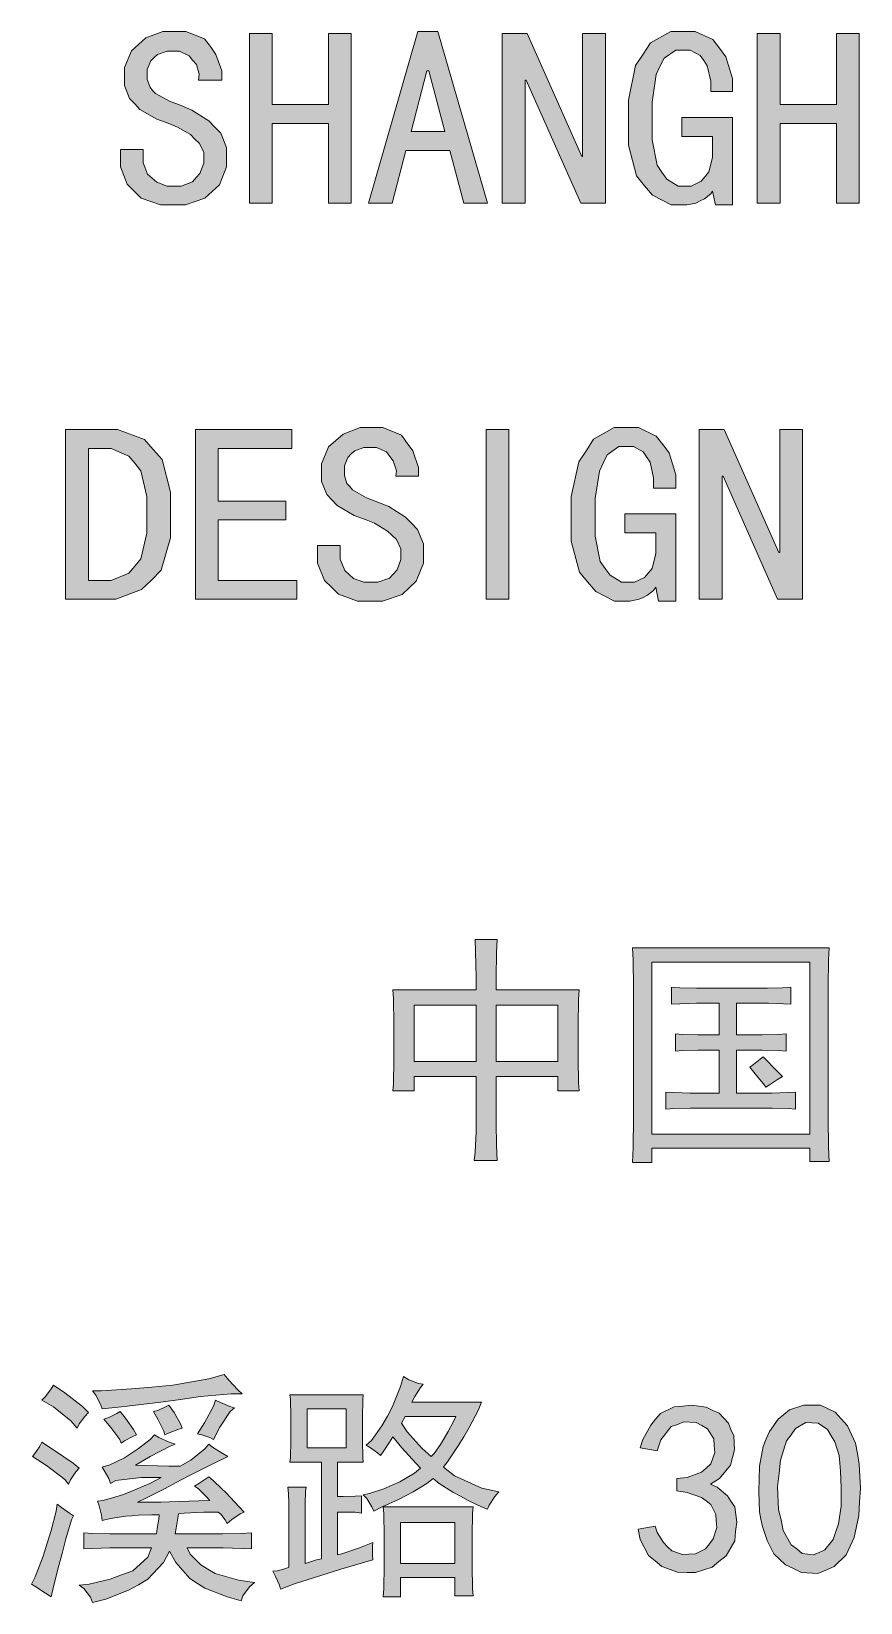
# Model space of a CAD drawing. Header units: millimetres. Extents: x 388 to 64525, y 87 to 607.
# Drawn here: x 64477.6 to 64487.01, y 540.94 to 558.78 of the extents above; entities that cross this region are included whole.
import ezdxf

# ---------------------------------------------------------------- set-up
doc = ezdxf.new("R2010")
doc.units = ezdxf.units.MM

msp = doc.modelspace()

# ---------------------------------------------------------------- hatches: boundary and pattern name
h = msp.add_hatch(color=0)
h.dxf.hatch_style = 2
h.paths.add_polyline_path([(64479.81, 557.374), (64479.81, 557.245), (64479.732, 557.041), (64479.649, 556.965), (64479.567, 556.887), (64479.345, 556.811), (64479.205, 556.811), (64479.062, 556.811), (64478.843, 556.89), (64478.764, 556.969), (64478.685, 557.048), (64478.607, 557.245), (64478.607, 557.363), (64478.607, 557.442), (64478.865, 557.442), (64478.865, 557.374), (64478.865, 557.291), (64478.915, 557.162), (64478.968, 557.116), (64479.019, 557.069), (64479.137, 557.026), (64479.205, 557.026), (64479.295, 557.026), (64479.427, 557.073), (64479.467, 557.123), (64479.51, 557.17), (64479.553, 557.284), (64479.553, 557.352), (64479.553, 557.41), (64479.502, 557.514), (64479.452, 557.56), (64479.402, 557.61), (64479.255, 557.696), (64479.158, 557.736), (64479.022, 557.786), (64478.829, 557.897), (64478.771, 557.961), (64478.711, 558.022), (64478.653, 558.169), (64478.653, 558.255), (64478.653, 558.374), (64478.732, 558.563), (64478.814, 558.635), (64478.897, 558.71), (64479.09, 558.782), (64479.205, 558.782), (64479.348, 558.782), (64479.56, 558.696), (64479.628, 558.61), (64479.692, 558.52), (64479.757, 558.334), (64479.757, 558.23), (64479.495, 558.23), (64479.502, 558.295), (64479.47, 558.406), (64479.427, 558.456), (64479.388, 558.506), (64479.277, 558.556), (64479.205, 558.556), (64479.137, 558.556), (64479.029, 558.52), (64478.99, 558.485), (64478.951, 558.449), (64478.911, 558.348), (64478.911, 558.288), (64478.911, 558.237), (64478.943, 558.148), (64478.972, 558.112), (64479.004, 558.076), (64479.166, 557.99), (64479.295, 557.94), (64479.416, 557.886), (64479.61, 557.768), (64479.678, 557.696), (64479.746, 557.625), (64479.81, 557.463)])
h = msp.add_hatch(color=0)
h.dxf.hatch_style = 2
h.paths.add_polyline_path([(64481.229, 556.833), (64480.971, 556.833), (64480.971, 557.736), (64480.33, 557.736), (64480.33, 556.833), (64480.072, 556.833), (64480.072, 558.76), (64480.33, 558.76), (64480.33, 557.951), (64480.971, 557.951), (64480.971, 558.76), (64481.229, 558.76)])
h = msp.add_hatch(color=0)
h.paths.add_polyline_path([(64482.774, 556.833), (64482.505, 556.833), (64482.347, 557.431), (64481.849, 557.431), (64481.692, 556.833), (64481.423, 556.833), (64481.985, 558.782), (64482.211, 558.782)])
h.paths.add_polyline_path([(64482.29, 557.646), (64482.111, 558.334), (64482.086, 558.334), (64481.907, 557.646)])
h = msp.add_hatch(color=0)
h.dxf.hatch_style = 2
h.paths.add_polyline_path([(64484.114, 556.833), (64483.834, 556.833), (64483.214, 558.23), (64483.204, 558.23), (64483.204, 556.833), (64482.942, 556.833), (64482.942, 558.76), (64483.225, 558.76), (64483.845, 557.363), (64483.856, 557.363), (64483.856, 558.76), (64484.114, 558.76)])
h = msp.add_hatch(color=0)
h.dxf.hatch_style = 2
h.paths.add_polyline_path([(64485.558, 556.811), (64485.364, 556.811), (64485.332, 556.969), (64485.31, 556.937), (64485.239, 556.879), (64485.192, 556.858), (64485.142, 556.833), (64485.038, 556.811), (64484.981, 556.811), (64484.862, 556.811), (64484.651, 556.922), (64484.558, 557.03), (64484.468, 557.141), (64484.375, 557.492), (64484.375, 557.736), (64484.375, 558.001), (64484.458, 558.395), (64484.544, 558.524), (64484.626, 558.653), (64484.859, 558.782), (64485.006, 558.782), (64485.135, 558.782), (64485.335, 558.689), (64485.411, 558.592), (64485.482, 558.495), (64485.558, 558.248), (64485.558, 558.098), (64485.31, 558.098), (64485.31, 558.216), (64485.271, 558.391), (64485.231, 558.452), (64485.192, 558.51), (64485.077, 558.571), (64485.006, 558.571), (64484.913, 558.571), (64484.78, 558.477), (64484.733, 558.384), (64484.69, 558.291), (64484.644, 557.979), (64484.644, 557.757), (64484.644, 557.549), (64484.701, 557.263), (64484.755, 557.184), (64484.812, 557.105), (64484.941, 557.026), (64485.017, 557.026), (64485.088, 557.026), (64485.203, 557.08), (64485.246, 557.134), (64485.289, 557.188), (64485.332, 557.352), (64485.332, 557.463), (64485.332, 557.589), (64484.981, 557.589), (64484.981, 557.804), (64485.558, 557.804)])
h = msp.add_hatch(color=0)
h.dxf.hatch_style = 2
h.paths.add_polyline_path([(64486.998, 556.833), (64486.74, 556.833), (64486.74, 557.736), (64486.099, 557.736), (64486.099, 556.833), (64485.837, 556.833), (64485.837, 558.76), (64486.099, 558.76), (64486.099, 557.951), (64486.74, 557.951), (64486.74, 558.76), (64486.998, 558.76)])
h = msp.add_hatch(color=0)
h.paths.add_polyline_path([(64479.176, 553.289), (64479.176, 553.031), (64479.069, 552.662), (64478.958, 552.551), (64478.847, 552.444), (64478.553, 552.333), (64478.367, 552.333), (64477.983, 552.333), (64477.983, 554.26), (64478.367, 554.26), (64478.574, 554.26), (64478.882, 554.146), (64478.979, 554.035), (64479.08, 553.92), (64479.176, 553.551)])
h.paths.add_polyline_path([(64478.908, 553.289), (64478.908, 553.501), (64478.839, 553.791), (64478.771, 553.877), (64478.703, 553.959), (64478.503, 554.045), (64478.367, 554.045), (64478.245, 554.045), (64478.245, 552.548), (64478.367, 552.548), (64478.503, 552.548), (64478.703, 552.63), (64478.771, 552.709), (64478.839, 552.791), (64478.908, 553.082)])
h = msp.add_hatch(color=0)
h.dxf.hatch_style = 2
h.paths.add_polyline_path([(64480.609, 552.333), (64479.459, 552.333), (64479.459, 554.26), (64480.552, 554.26), (64480.552, 554.045), (64479.717, 554.045), (64479.717, 553.447), (64480.484, 553.447), (64480.484, 553.236), (64479.717, 553.236), (64479.717, 552.548), (64480.609, 552.548)])
h = msp.add_hatch(color=0)
h.dxf.hatch_style = 2
h.paths.add_polyline_path([(64482.05, 552.874), (64482.05, 552.745), (64481.967, 552.54), (64481.885, 552.462), (64481.806, 552.386), (64481.584, 552.311), (64481.441, 552.311), (64481.301, 552.311), (64481.082, 552.39), (64481.004, 552.469), (64480.925, 552.548), (64480.846, 552.745), (64480.846, 552.863), (64480.846, 552.942), (64481.104, 552.942), (64481.104, 552.874), (64481.104, 552.788), (64481.154, 552.659), (64481.204, 552.616), (64481.254, 552.569), (64481.373, 552.526), (64481.441, 552.526), (64481.53, 552.526), (64481.663, 552.573), (64481.706, 552.619), (64481.749, 552.669), (64481.792, 552.784), (64481.792, 552.852), (64481.792, 552.906), (64481.742, 553.013), (64481.688, 553.06), (64481.638, 553.107), (64481.491, 553.196), (64481.398, 553.236), (64481.262, 553.286), (64481.068, 553.397), (64481.007, 553.461), (64480.95, 553.522), (64480.889, 553.669), (64480.889, 553.752), (64480.889, 553.87), (64480.971, 554.063), (64481.054, 554.135), (64481.136, 554.21), (64481.33, 554.282), (64481.441, 554.282), (64481.588, 554.282), (64481.799, 554.196), (64481.864, 554.106), (64481.928, 554.02), (64481.992, 553.83), (64481.992, 553.73), (64481.735, 553.73), (64481.742, 553.791), (64481.706, 553.906), (64481.666, 553.956), (64481.627, 554.006), (64481.516, 554.056), (64481.441, 554.056), (64481.373, 554.056), (64481.269, 554.02), (64481.229, 553.984), (64481.19, 553.945), (64481.15, 553.848), (64481.15, 553.787), (64481.15, 553.737), (64481.179, 553.648), (64481.211, 553.612), (64481.244, 553.576), (64481.401, 553.486), (64481.53, 553.436), (64481.656, 553.386), (64481.846, 553.264), (64481.914, 553.196), (64481.982, 553.124), (64482.05, 552.963)])
h = msp.add_hatch(color=0)
h.dxf.hatch_style = 2
h.paths.add_polyline_path([(64483.017, 552.333), (64482.759, 552.333), (64482.759, 554.26), (64483.017, 554.26)])
h = msp.add_hatch(color=0)
h.dxf.hatch_style = 2
h.paths.add_polyline_path([(64484.913, 552.311), (64484.719, 552.311), (64484.687, 552.469), (64484.662, 552.433), (64484.594, 552.379), (64484.544, 552.354), (64484.497, 552.333), (64484.393, 552.311), (64484.336, 552.311), (64484.218, 552.311), (64484.006, 552.422), (64483.913, 552.53), (64483.82, 552.641), (64483.727, 552.992), (64483.727, 553.236), (64483.727, 553.501), (64483.813, 553.895), (64483.899, 554.024), (64483.981, 554.153), (64484.214, 554.282), (64484.361, 554.282), (64484.49, 554.282), (64484.69, 554.185), (64484.766, 554.092), (64484.837, 553.995), (64484.913, 553.748), (64484.913, 553.594), (64484.662, 553.594), (64484.662, 553.712), (64484.622, 553.891), (64484.583, 553.949), (64484.544, 554.009), (64484.432, 554.067), (64484.361, 554.067), (64484.268, 554.067), (64484.135, 553.974), (64484.089, 553.88), (64484.046, 553.787), (64483.999, 553.476), (64483.999, 553.257), (64483.999, 553.049), (64484.056, 552.763), (64484.11, 552.684), (64484.167, 552.605), (64484.296, 552.526), (64484.372, 552.526), (64484.443, 552.526), (64484.558, 552.58), (64484.601, 552.63), (64484.644, 552.684), (64484.687, 552.852), (64484.687, 552.963), (64484.687, 553.089), (64484.336, 553.089), (64484.336, 553.304), (64484.913, 553.304)])
h = msp.add_hatch(color=0)
h.dxf.hatch_style = 2
h.paths.add_polyline_path([(64486.353, 552.333), (64486.07, 552.333), (64485.45, 553.73), (64485.439, 553.73), (64485.439, 552.333), (64485.181, 552.333), (64485.181, 554.26), (64485.464, 554.26), (64486.084, 552.863), (64486.095, 552.863), (64486.095, 554.26), (64486.353, 554.26)])
h = msp.add_hatch(color=0)
h.paths.add_polyline_path([(64482.885, 548.47), (64482.877, 548.32), (64482.874, 548.033), (64482.874, 547.897), (64483.816, 547.897), (64483.809, 547.789), (64483.805, 547.492), (64483.805, 547.302), (64483.805, 547.116), (64483.809, 546.84), (64483.816, 546.75), (64483.576, 546.75), (64483.576, 546.912), (64482.874, 546.912), (64482.874, 546.446), (64482.874, 546.381), (64482.877, 546.138), (64482.885, 545.959), (64482.623, 545.959), (64482.634, 546.055), (64482.645, 546.285), (64482.645, 546.414), (64482.645, 546.912), (64481.942, 546.912), (64481.942, 546.75), (64481.702, 546.75), (64481.709, 546.829), (64481.713, 547.105), (64481.713, 547.302), (64481.713, 547.503), (64481.709, 547.8), (64481.702, 547.897), (64482.645, 547.897), (64482.645, 548.044), (64482.641, 548.331), (64482.634, 548.47)])
h.paths.add_polyline_path([(64483.576, 547.084), (64483.576, 547.725), (64482.874, 547.725), (64482.874, 547.084)])
h.paths.add_polyline_path([(64482.645, 547.084), (64482.645, 547.725), (64481.942, 547.725), (64481.942, 547.084)])
h = msp.add_hatch(color=0)
h.paths.add_polyline_path([(64486.654, 548.373), (64486.647, 548.237), (64486.643, 547.936), (64486.643, 547.768), (64486.643, 546.607), (64486.643, 546.439), (64486.647, 546.109), (64486.654, 545.948), (64486.435, 545.948), (64486.435, 546.098), (64484.64, 546.098), (64484.64, 545.937), (64484.422, 545.937), (64484.429, 546.105), (64484.432, 546.449), (64484.432, 546.629), (64484.432, 547.768), (64484.432, 547.929), (64484.429, 548.234), (64484.422, 548.373)])
h.paths.add_polyline_path([(64486.435, 546.26), (64486.435, 548.212), (64484.64, 548.212), (64484.64, 546.26)])
h = msp.add_hatch(color=0)
h.dxf.hatch_style = 2
h.paths.add_polyline_path([(64485.873, 547.918), (64485.955, 547.918), (64486.127, 547.922), (64486.22, 547.929), (64486.22, 547.736), (64486.138, 547.739), (64485.966, 547.746), (64485.873, 547.746), (64485.604, 547.746), (64485.604, 547.388), (64485.798, 547.388), (64485.894, 547.388), (64486.081, 547.392), (64486.167, 547.399), (64486.167, 547.202), (64486.081, 547.209), (64485.894, 547.213), (64485.798, 547.213), (64485.604, 547.213), (64485.604, 546.725), (64485.905, 546.725), (64486.005, 546.725), (64486.188, 546.733), (64486.274, 546.736), (64486.274, 546.543), (64486.192, 546.55), (64486.009, 546.553), (64485.905, 546.553), (64485.171, 546.553), (64485.077, 546.553), (64484.895, 546.55), (64484.802, 546.543), (64484.802, 546.736), (64484.895, 546.733), (64485.077, 546.725), (64485.171, 546.725), (64485.407, 546.725), (64485.407, 547.213), (64485.257, 547.213), (64485.163, 547.213), (64484.991, 547.209), (64484.909, 547.202), (64484.909, 547.399), (64484.991, 547.392), (64485.163, 547.388), (64485.257, 547.388), (64485.407, 547.388), (64485.407, 547.746), (64485.246, 547.746), (64485.149, 547.746), (64484.959, 547.739), (64484.866, 547.736), (64484.866, 547.929), (64484.959, 547.922), (64485.149, 547.918), (64485.246, 547.918)])
h = msp.add_hatch(color=0)
h.dxf.hatch_style = 2
h.paths.add_polyline_path([(64485.905, 547.137), (64485.934, 547.112), (64486.041, 546.998), (64486.124, 546.912), (64486.07, 546.879), (64485.977, 546.818), (64485.937, 546.793), (64485.923, 546.815), (64485.83, 546.926), (64485.755, 547.019), (64485.798, 547.051), (64485.873, 547.112)])
h = msp.add_hatch(color=0)
h.dxf.hatch_style = 2
h.paths.add_polyline_path([(64479.99, 543.311), (64479.864, 543.311), (64479.517, 543.279), (64479.291, 543.246), (64479.065, 543.214), (64478.621, 543.16), (64478.399, 543.139), (64478.381, 543.193), (64478.327, 543.296), (64478.288, 543.343), (64478.392, 543.343), (64478.732, 543.365), (64478.965, 543.386), (64479.201, 543.408), (64479.61, 543.479), (64479.785, 543.529), (64479.839, 543.465), (64479.939, 543.354)])
h = msp.add_hatch(color=0)
h.paths.add_polyline_path([(64482.046, 543.418), (64482.014, 543.382), (64481.949, 543.279), (64481.917, 543.214), (64482.709, 543.214), (64482.67, 543.121), (64482.569, 542.927), (64482.508, 542.823), (64482.444, 542.72), (64482.329, 542.548), (64482.276, 542.476), (64482.401, 542.379), (64482.713, 542.239), (64482.903, 542.196), (64482.86, 542.143), (64482.795, 542.046), (64482.774, 541.999), (64482.709, 542.028), (64482.555, 542.1), (64482.469, 542.146), (64482.383, 542.193), (64482.225, 542.293), (64482.157, 542.347), (64482.086, 542.293), (64481.932, 542.196), (64481.846, 542.153), (64481.763, 542.11), (64481.58, 542.025), (64481.484, 541.978), (64481.462, 542.028), (64481.405, 542.121), (64481.365, 542.164), (64481.437, 542.179), (64481.598, 542.232), (64481.692, 542.272), (64481.781, 542.311), (64481.946, 542.408), (64482.014, 542.465), (64481.96, 542.523), (64481.803, 542.698), (64481.702, 542.823), (64481.663, 542.759), (64481.591, 542.652), (64481.559, 542.609), (64481.527, 542.641), (64481.448, 542.698), (64481.398, 542.727), (64481.459, 542.781), (64481.577, 542.945), (64481.638, 543.056), (64481.695, 543.167), (64481.788, 543.393), (64481.821, 543.508), (64481.881, 543.468), (64481.992, 543.425)])
h.paths.add_polyline_path([(64481.799, 542.978), (64481.864, 542.877), (64482.032, 542.687), (64482.136, 542.598), (64482.168, 542.63), (64482.243, 542.734), (64482.286, 542.809), (64482.329, 542.881), (64482.394, 543.003), (64482.415, 543.053), (64481.842, 543.053)])
h = msp.add_hatch(color=0)
h.dxf.hatch_style = 2
h.paths.add_polyline_path([(64477.847, 543.408), (64477.976, 543.322), (64478.177, 543.164), (64478.245, 543.096), (64478.202, 543.053), (64478.137, 542.967), (64478.116, 542.92), (64478.044, 543.003), (64477.847, 543.16), (64477.714, 543.236), (64477.757, 543.279), (64477.822, 543.365)])
h = msp.add_hatch(color=0)
h.dxf.hatch_style = 2
h.paths.add_polyline_path([(64479.155, 543.182), (64479.216, 543.099), (64479.291, 542.97), (64479.309, 542.92), (64479.259, 542.906), (64479.162, 542.866), (64479.112, 542.845), (64479.101, 542.884), (64479.037, 543.013), (64478.983, 543.107), (64479.033, 543.121), (64479.119, 543.16)])
h = msp.add_hatch(color=0)
h.dxf.hatch_style = 2
h.paths.add_polyline_path([(64479.904, 543.15), (64479.853, 543.11), (64479.735, 542.931), (64479.664, 542.791), (64479.621, 542.813), (64479.531, 542.845), (64479.481, 542.856), (64479.563, 542.981), (64479.664, 543.171), (64479.685, 543.236), (64479.742, 543.21), (64479.85, 543.164)])
h = msp.add_hatch(color=0)
h.paths.add_polyline_path([(64481.473, 541.426), (64481.111, 541.319), (64480.584, 541.15), (64480.423, 541.093), (64480.412, 541.136), (64480.369, 541.236), (64480.337, 541.297), (64480.391, 541.301), (64480.484, 541.326), (64480.52, 541.34), (64480.52, 542.025), (64480.52, 542.067), (64480.516, 542.179), (64480.509, 542.25), (64480.717, 542.25), (64480.71, 542.2), (64480.706, 542.06), (64480.706, 541.967), (64480.706, 541.383), (64480.742, 541.394), (64480.835, 541.423), (64480.889, 541.437), (64480.889, 542.533), (64480.531, 542.533), (64480.538, 542.587), (64480.541, 542.777), (64480.541, 542.909), (64480.541, 543.053), (64480.538, 543.246), (64480.531, 543.3), (64481.365, 543.3), (64481.358, 543.243), (64481.355, 543.046), (64481.355, 542.909), (64481.355, 542.781), (64481.358, 542.591), (64481.365, 542.533), (64481.072, 542.533), (64481.072, 542.143), (64481.136, 542.143), (64481.272, 542.146), (64481.344, 542.153), (64481.344, 541.956), (64481.272, 541.964), (64481.136, 541.967), (64481.072, 541.967), (64481.072, 541.48), (64481.122, 541.491), (64481.322, 541.562), (64481.473, 541.623), (64481.469, 541.58), (64481.469, 541.48)])
h.paths.add_polyline_path([(64481.172, 542.695), (64481.172, 543.139), (64480.728, 543.139), (64480.728, 542.695)])
h = msp.add_hatch(color=0)
h.dxf.hatch_style = 2
h.paths.add_polyline_path([(64484.486, 541.774), (64484.68, 541.806), (64484.701, 541.734), (64484.773, 541.62), (64484.819, 541.573), (64484.87, 541.526), (64484.991, 541.483), (64485.063, 541.487), (64485.138, 541.491), (64485.253, 541.548), (64485.296, 541.605), (64485.339, 541.663), (64485.378, 541.792), (64485.371, 541.867), (64485.368, 541.939), (64485.31, 542.053), (64485.26, 542.093), (64485.206, 542.132), (64485.042, 542.189), (64484.927, 542.207), (64484.927, 542.347), (64485.042, 542.358), (64485.206, 542.419), (64485.26, 542.465), (64485.31, 542.515), (64485.357, 542.644), (64485.35, 542.72), (64485.346, 542.798), (64485.274, 542.913), (64485.21, 542.949), (64485.145, 542.985), (64485.006, 542.992), (64484.934, 542.963), (64484.862, 542.938), (64484.744, 542.788), (64484.701, 542.662), (64484.508, 542.695), (64484.54, 542.791), (64484.63, 542.952), (64484.683, 543.021), (64484.741, 543.085), (64484.895, 543.16), (64484.995, 543.171), (64485.092, 543.182), (64485.26, 543.157), (64485.335, 543.121), (64485.407, 543.089), (64485.511, 542.978), (64485.54, 542.906), (64485.572, 542.831), (64485.579, 542.673), (64485.558, 542.587), (64485.536, 542.501), (64485.411, 542.347), (64485.307, 542.282), (64485.382, 542.25), (64485.5, 542.153), (64485.54, 542.089), (64485.583, 542.025), (64485.608, 541.853), (64485.593, 541.745), (64485.583, 541.641), (64485.486, 541.469), (64485.403, 541.405), (64485.325, 541.34), (64485.138, 541.279), (64485.038, 541.279), (64484.934, 541.283), (64484.755, 541.347), (64484.68, 541.412), (64484.604, 541.473), (64484.508, 541.655)])
h = msp.add_hatch(color=0)
h.paths.add_polyline_path([(64485.859, 542.343), (64485.866, 542.487), (64485.905, 542.712), (64485.941, 542.798), (64485.977, 542.881), (64486.077, 543.021), (64486.142, 543.074), (64486.206, 543.128), (64486.367, 543.182), (64486.46, 543.182), (64486.557, 543.182), (64486.722, 543.103), (64486.79, 543.024), (64486.862, 542.945), (64486.955, 542.748), (64486.976, 542.63), (64486.998, 542.512), (64487.012, 542.236), (64487.001, 542.082), (64486.994, 541.928), (64486.941, 541.677), (64486.894, 541.58), (64486.847, 541.48), (64486.711, 541.347), (64486.618, 541.308), (64486.525, 541.268), (64486.342, 541.279), (64486.249, 541.326), (64486.159, 541.369), (64486.027, 541.491), (64485.991, 541.569), (64485.952, 541.645), (64485.898, 541.802), (64485.88, 541.888), (64485.866, 541.971), (64485.855, 542.2)])
h.paths.add_polyline_path([(64486.088, 542.408), (64486.07, 542.257), (64486.081, 541.992), (64486.109, 541.878), (64486.134, 541.759), (64486.224, 541.595), (64486.288, 541.548), (64486.349, 541.498), (64486.478, 541.48), (64486.543, 541.509), (64486.607, 541.537), (64486.7, 541.655), (64486.733, 541.745), (64486.761, 541.835), (64486.79, 542.032), (64486.79, 542.136), (64486.79, 542.243), (64486.783, 542.433), (64486.776, 542.523), (64486.769, 542.609), (64486.718, 542.766), (64486.679, 542.834), (64486.636, 542.906), (64486.529, 542.978), (64486.46, 542.981), (64486.392, 542.985), (64486.274, 542.917), (64486.224, 542.845), (64486.17, 542.777), (64486.102, 542.555)])
h = msp.add_hatch(color=0)
h.dxf.hatch_style = 2
h.paths.add_polyline_path([(64478.603, 543.107), (64478.664, 543.035), (64478.754, 542.906), (64478.789, 542.845), (64478.739, 542.823), (64478.653, 542.777), (64478.614, 542.748), (64478.599, 542.791), (64478.499, 542.927), (64478.42, 543.021), (64478.474, 543.042), (64478.567, 543.085)])
h = msp.add_hatch(color=0)
h.dxf.hatch_style = 2
h.paths.add_polyline_path([(64478.994, 542.845), (64479.044, 542.813), (64479.162, 542.759), (64479.23, 542.738), (64479.173, 542.716), (64478.943, 542.598), (64478.779, 542.501), (64478.9, 542.494), (64479.155, 542.487), (64479.287, 542.487), (64479.406, 542.558), (64479.567, 542.684), (64479.61, 542.738), (64479.653, 542.705), (64479.764, 542.634), (64479.828, 542.598), (64479.671, 542.523), (64479.377, 542.376), (64479.241, 542.304), (64479.108, 542.232), (64478.886, 542.121), (64478.8, 542.078), (64478.879, 542.078), (64479.065, 542.078), (64479.166, 542.082), (64479.269, 542.085), (64479.499, 542.093), (64479.621, 542.1), (64479.578, 542.146), (64479.492, 542.229), (64479.449, 542.261), (64479.499, 542.29), (64479.578, 542.343), (64479.61, 542.368), (64479.66, 542.325), (64479.757, 542.232), (64479.807, 542.186), (64479.853, 542.136), (64479.957, 542.028), (64480.011, 541.967), (64479.968, 541.946), (64479.871, 541.881), (64479.818, 541.838), (64479.796, 541.878), (64479.746, 541.942), (64479.717, 541.967), (64479.556, 541.964), (64479.33, 541.953), (64479.266, 541.946), (64479.259, 541.899), (64479.241, 541.784), (64479.23, 541.72), (64479.674, 541.72), (64479.767, 541.72), (64479.979, 541.724), (64480.097, 541.731), (64480.097, 541.548), (64479.986, 541.552), (64479.775, 541.559), (64479.674, 541.559), (64479.363, 541.559), (64479.398, 541.487), (64479.52, 541.369), (64479.599, 541.319), (64479.681, 541.268), (64479.947, 541.193), (64480.129, 541.168), (64480.072, 541.118), (64479.997, 541.014), (64479.979, 540.96), (64479.818, 541.003), (64479.567, 541.104), (64479.481, 541.157), (64479.395, 541.211), (64479.237, 541.394), (64479.166, 541.523), (64479.097, 541.394), (64478.918, 541.204), (64478.811, 541.14), (64478.7, 541.079), (64478.442, 540.978), (64478.288, 540.939), (64478.266, 541), (64478.191, 541.097), (64478.137, 541.136), (64478.252, 541.147), (64478.492, 541.204), (64478.621, 541.254), (64478.746, 541.301), (64478.918, 541.455), (64478.961, 541.559), (64478.582, 541.559), (64478.485, 541.559), (64478.288, 541.552), (64478.191, 541.548), (64478.191, 541.731), (64478.288, 541.724), (64478.485, 541.72), (64478.582, 541.72), (64479.015, 541.72), (64479.026, 541.781), (64479.044, 541.888), (64479.047, 541.935), (64478.965, 541.935), (64478.811, 541.931), (64478.739, 541.924), (64478.668, 541.921), (64478.496, 541.892), (64478.399, 541.87), (64478.392, 541.931), (64478.367, 542.039), (64478.345, 542.089), (64478.41, 542.1), (64478.556, 542.139), (64478.642, 542.168), (64478.725, 542.2), (64478.94, 542.293), (64479.069, 542.358), (64478.843, 542.358), (64478.556, 542.325), (64478.496, 542.293), (64478.474, 542.347), (64478.424, 542.44), (64478.399, 542.476), (64478.485, 542.505), (64478.653, 542.583), (64478.732, 542.634), (64478.814, 542.687), (64478.943, 542.791)])
h = msp.add_hatch(color=0)
h.dxf.hatch_style = 2
h.paths.add_polyline_path([(64477.714, 542.759), (64477.858, 542.666), (64478.069, 542.523), (64478.137, 542.465), (64478.101, 542.422), (64478.04, 542.333), (64478.019, 542.282), (64477.976, 542.336), (64477.768, 542.494), (64477.607, 542.598), (64477.636, 542.63), (64477.689, 542.709)])
h = msp.add_hatch(color=0)
h.dxf.hatch_style = 2
h.paths.add_polyline_path([(64478.073, 541.924), (64478.051, 541.878), (64477.987, 541.663), (64477.944, 541.498), (64477.901, 541.333), (64477.84, 541.086), (64477.822, 541.003), (64477.757, 541.046), (64477.646, 541.118), (64477.596, 541.147), (64477.639, 541.233), (64477.729, 541.466), (64477.775, 541.612), (64477.822, 541.756), (64477.879, 541.978), (64477.89, 542.057), (64477.937, 542.017), (64478.03, 541.953)])
h = msp.add_hatch(color=0)
h.paths.add_polyline_path([(64482.612, 542.025), (64482.605, 541.953), (64482.602, 541.702), (64482.602, 541.523), (64482.602, 541.351), (64482.605, 541.097), (64482.612, 541.014), (64482.405, 541.014), (64482.405, 541.222), (64481.788, 541.222), (64481.788, 541.003), (64481.591, 541.003), (64481.598, 541.097), (64481.602, 541.358), (64481.602, 541.523), (64481.602, 541.698), (64481.598, 541.946), (64481.591, 542.025)])
h.paths.add_polyline_path([(64482.405, 541.383), (64482.405, 541.849), (64481.788, 541.849), (64481.788, 541.383)])

# ---------------------------------------------------------------- linework, layer by layer
at = {"color": 0, "lineweight": 0}
for points in [[(64479.81, 557.374), (64479.81, 557.245), (64479.732, 557.041), (64479.649, 556.965), (64479.567, 556.887), (64479.345, 556.811), (64479.205, 556.811), (64479.062, 556.811), (64478.843, 556.89), (64478.764, 556.969), (64478.685, 557.048), (64478.607, 557.245), (64478.607, 557.363), (64478.607, 557.442), (64478.865, 557.442), (64478.865, 557.374), (64478.865, 557.291), (64478.915, 557.162), (64478.968, 557.116), (64479.019, 557.069), (64479.137, 557.026), (64479.205, 557.026), (64479.295, 557.026), (64479.427, 557.073), (64479.467, 557.123), (64479.51, 557.17), (64479.553, 557.284), (64479.553, 557.352), (64479.553, 557.41), (64479.502, 557.514), (64479.452, 557.56), (64479.402, 557.61), (64479.255, 557.696), (64479.158, 557.736), (64479.022, 557.786), (64478.829, 557.897), (64478.771, 557.961), (64478.711, 558.022), (64478.653, 558.169), (64478.653, 558.255), (64478.653, 558.374), (64478.732, 558.563), (64478.814, 558.635), (64478.897, 558.71), (64479.09, 558.782), (64479.205, 558.782), (64479.348, 558.782), (64479.56, 558.696), (64479.628, 558.61), (64479.692, 558.52), (64479.757, 558.334), (64479.757, 558.23), (64479.495, 558.23), (64479.502, 558.295), (64479.47, 558.406), (64479.427, 558.456), (64479.388, 558.506), (64479.277, 558.556), (64479.205, 558.556), (64479.137, 558.556), (64479.029, 558.52), (64478.99, 558.485), (64478.951, 558.449), (64478.911, 558.348), (64478.911, 558.288), (64478.911, 558.237), (64478.943, 558.148), (64478.972, 558.112), (64479.004, 558.076), (64479.166, 557.99), (64479.295, 557.94), (64479.416, 557.886), (64479.61, 557.768), (64479.678, 557.696), (64479.746, 557.625), (64479.81, 557.463)], [(64481.229, 556.833), (64480.971, 556.833), (64480.971, 557.736), (64480.33, 557.736), (64480.33, 556.833), (64480.072, 556.833), (64480.072, 558.76), (64480.33, 558.76), (64480.33, 557.951), (64480.971, 557.951), (64480.971, 558.76), (64481.229, 558.76)], [(64482.774, 556.833), (64482.505, 556.833), (64482.347, 557.431), (64481.849, 557.431), (64481.692, 556.833), (64481.423, 556.833), (64481.985, 558.782), (64482.211, 558.782)], [(64484.114, 556.833), (64483.834, 556.833), (64483.214, 558.23), (64483.204, 558.23), (64483.204, 556.833), (64482.942, 556.833), (64482.942, 558.76), (64483.225, 558.76), (64483.845, 557.363), (64483.856, 557.363), (64483.856, 558.76), (64484.114, 558.76)], [(64485.558, 556.811), (64485.364, 556.811), (64485.332, 556.969), (64485.31, 556.937), (64485.239, 556.879), (64485.192, 556.858), (64485.142, 556.833), (64485.038, 556.811), (64484.981, 556.811), (64484.862, 556.811), (64484.651, 556.922), (64484.558, 557.03), (64484.468, 557.141), (64484.375, 557.492), (64484.375, 557.736), (64484.375, 558.001), (64484.458, 558.395), (64484.544, 558.524), (64484.626, 558.653), (64484.859, 558.782), (64485.006, 558.782), (64485.135, 558.782), (64485.335, 558.689), (64485.411, 558.592), (64485.482, 558.495), (64485.558, 558.248), (64485.558, 558.098), (64485.31, 558.098), (64485.31, 558.216), (64485.271, 558.391), (64485.231, 558.452), (64485.192, 558.51), (64485.077, 558.571), (64485.006, 558.571), (64484.913, 558.571), (64484.78, 558.477), (64484.733, 558.384), (64484.69, 558.291), (64484.644, 557.979), (64484.644, 557.757), (64484.644, 557.549), (64484.701, 557.263), (64484.755, 557.184), (64484.812, 557.105), (64484.941, 557.026), (64485.017, 557.026), (64485.088, 557.026), (64485.203, 557.08), (64485.246, 557.134), (64485.289, 557.188), (64485.332, 557.352), (64485.332, 557.463), (64485.332, 557.589), (64484.981, 557.589), (64484.981, 557.804), (64485.558, 557.804)], [(64486.998, 556.833), (64486.74, 556.833), (64486.74, 557.736), (64486.099, 557.736), (64486.099, 556.833), (64485.837, 556.833), (64485.837, 558.76), (64486.099, 558.76), (64486.099, 557.951), (64486.74, 557.951), (64486.74, 558.76), (64486.998, 558.76)], [(64482.29, 557.646), (64482.111, 558.334), (64482.086, 558.334), (64481.907, 557.646)], [(64479.176, 553.289), (64479.176, 553.031), (64479.069, 552.662), (64478.958, 552.551), (64478.847, 552.444), (64478.553, 552.333), (64478.367, 552.333), (64477.983, 552.333), (64477.983, 554.26), (64478.367, 554.26), (64478.574, 554.26), (64478.882, 554.146), (64478.979, 554.035), (64479.08, 553.92), (64479.176, 553.551)], [(64480.609, 552.333), (64479.459, 552.333), (64479.459, 554.26), (64480.552, 554.26), (64480.552, 554.045), (64479.717, 554.045), (64479.717, 553.447), (64480.484, 553.447), (64480.484, 553.236), (64479.717, 553.236), (64479.717, 552.548), (64480.609, 552.548)], [(64482.05, 552.874), (64482.05, 552.745), (64481.967, 552.54), (64481.885, 552.462), (64481.806, 552.386), (64481.584, 552.311), (64481.441, 552.311), (64481.301, 552.311), (64481.082, 552.39), (64481.004, 552.469), (64480.925, 552.548), (64480.846, 552.745), (64480.846, 552.863), (64480.846, 552.942), (64481.104, 552.942), (64481.104, 552.874), (64481.104, 552.788), (64481.154, 552.659), (64481.204, 552.616), (64481.254, 552.569), (64481.373, 552.526), (64481.441, 552.526), (64481.53, 552.526), (64481.663, 552.573), (64481.706, 552.619), (64481.749, 552.669), (64481.792, 552.784), (64481.792, 552.852), (64481.792, 552.906), (64481.742, 553.013), (64481.688, 553.06), (64481.638, 553.107), (64481.491, 553.196), (64481.398, 553.236), (64481.262, 553.286), (64481.068, 553.397), (64481.007, 553.461), (64480.95, 553.522), (64480.889, 553.669), (64480.889, 553.752), (64480.889, 553.87), (64480.971, 554.063), (64481.054, 554.135), (64481.136, 554.21), (64481.33, 554.282), (64481.441, 554.282), (64481.588, 554.282), (64481.799, 554.196), (64481.864, 554.106), (64481.928, 554.02), (64481.992, 553.83), (64481.992, 553.73), (64481.735, 553.73), (64481.742, 553.791), (64481.706, 553.906), (64481.666, 553.956), (64481.627, 554.006), (64481.516, 554.056), (64481.441, 554.056), (64481.373, 554.056), (64481.269, 554.02), (64481.229, 553.984), (64481.19, 553.945), (64481.15, 553.848), (64481.15, 553.787), (64481.15, 553.737), (64481.179, 553.648), (64481.211, 553.612), (64481.244, 553.576), (64481.401, 553.486), (64481.53, 553.436), (64481.656, 553.386), (64481.846, 553.264), (64481.914, 553.196), (64481.982, 553.124), (64482.05, 552.963)], [(64483.017, 552.333), (64482.759, 552.333), (64482.759, 554.26), (64483.017, 554.26)], [(64484.913, 552.311), (64484.719, 552.311), (64484.687, 552.469), (64484.662, 552.433), (64484.594, 552.379), (64484.544, 552.354), (64484.497, 552.333), (64484.393, 552.311), (64484.336, 552.311), (64484.218, 552.311), (64484.006, 552.422), (64483.913, 552.53), (64483.82, 552.641), (64483.727, 552.992), (64483.727, 553.236), (64483.727, 553.501), (64483.813, 553.895), (64483.899, 554.024), (64483.981, 554.153), (64484.214, 554.282), (64484.361, 554.282), (64484.49, 554.282), (64484.69, 554.185), (64484.766, 554.092), (64484.837, 553.995), (64484.913, 553.748), (64484.913, 553.594), (64484.662, 553.594), (64484.662, 553.712), (64484.622, 553.891), (64484.583, 553.949), (64484.544, 554.009), (64484.432, 554.067), (64484.361, 554.067), (64484.268, 554.067), (64484.135, 553.974), (64484.089, 553.88), (64484.046, 553.787), (64483.999, 553.476), (64483.999, 553.257), (64483.999, 553.049), (64484.056, 552.763), (64484.11, 552.684), (64484.167, 552.605), (64484.296, 552.526), (64484.372, 552.526), (64484.443, 552.526), (64484.558, 552.58), (64484.601, 552.63), (64484.644, 552.684), (64484.687, 552.852), (64484.687, 552.963), (64484.687, 553.089), (64484.336, 553.089), (64484.336, 553.304), (64484.913, 553.304)], [(64486.353, 552.333), (64486.07, 552.333), (64485.45, 553.73), (64485.439, 553.73), (64485.439, 552.333), (64485.181, 552.333), (64485.181, 554.26), (64485.464, 554.26), (64486.084, 552.863), (64486.095, 552.863), (64486.095, 554.26), (64486.353, 554.26)], [(64478.908, 553.289), (64478.908, 553.501), (64478.839, 553.791), (64478.771, 553.877), (64478.703, 553.959), (64478.503, 554.045), (64478.367, 554.045), (64478.245, 554.045), (64478.245, 552.548), (64478.367, 552.548), (64478.503, 552.548), (64478.703, 552.63), (64478.771, 552.709), (64478.839, 552.791), (64478.908, 553.082)], [(64482.885, 548.47), (64482.877, 548.32), (64482.874, 548.033), (64482.874, 547.897), (64483.816, 547.897), (64483.809, 547.789), (64483.805, 547.492), (64483.805, 547.302), (64483.805, 547.116), (64483.809, 546.84), (64483.816, 546.75), (64483.576, 546.75), (64483.576, 546.912), (64482.874, 546.912), (64482.874, 546.446), (64482.874, 546.381), (64482.877, 546.138), (64482.885, 545.959), (64482.623, 545.959), (64482.634, 546.055), (64482.645, 546.285), (64482.645, 546.414), (64482.645, 546.912), (64481.942, 546.912), (64481.942, 546.75), (64481.702, 546.75), (64481.709, 546.829), (64481.713, 547.105), (64481.713, 547.302), (64481.713, 547.503), (64481.709, 547.8), (64481.702, 547.897), (64482.645, 547.897), (64482.645, 548.044), (64482.641, 548.331), (64482.634, 548.47)], [(64486.654, 548.373), (64486.647, 548.237), (64486.643, 547.936), (64486.643, 547.768), (64486.643, 546.607), (64486.643, 546.439), (64486.647, 546.109), (64486.654, 545.948), (64486.435, 545.948), (64486.435, 546.098), (64484.64, 546.098), (64484.64, 545.937), (64484.422, 545.937), (64484.429, 546.105), (64484.432, 546.449), (64484.432, 546.629), (64484.432, 547.768), (64484.432, 547.929), (64484.429, 548.234), (64484.422, 548.373)], [(64486.435, 546.26), (64486.435, 548.212), (64484.64, 548.212), (64484.64, 546.26)], [(64485.873, 547.918), (64485.955, 547.918), (64486.127, 547.922), (64486.22, 547.929), (64486.22, 547.736), (64486.138, 547.739), (64485.966, 547.746), (64485.873, 547.746), (64485.604, 547.746), (64485.604, 547.388), (64485.798, 547.388), (64485.894, 547.388), (64486.081, 547.392), (64486.167, 547.399), (64486.167, 547.202), (64486.081, 547.209), (64485.894, 547.213), (64485.798, 547.213), (64485.604, 547.213), (64485.604, 546.725), (64485.905, 546.725), (64486.005, 546.725), (64486.188, 546.733), (64486.274, 546.736), (64486.274, 546.543), (64486.192, 546.55), (64486.009, 546.553), (64485.905, 546.553), (64485.171, 546.553), (64485.077, 546.553), (64484.895, 546.55), (64484.802, 546.543), (64484.802, 546.736), (64484.895, 546.733), (64485.077, 546.725), (64485.171, 546.725), (64485.407, 546.725), (64485.407, 547.213), (64485.257, 547.213), (64485.163, 547.213), (64484.991, 547.209), (64484.909, 547.202), (64484.909, 547.399), (64484.991, 547.392), (64485.163, 547.388), (64485.257, 547.388), (64485.407, 547.388), (64485.407, 547.746), (64485.246, 547.746), (64485.149, 547.746), (64484.959, 547.739), (64484.866, 547.736), (64484.866, 547.929), (64484.959, 547.922), (64485.149, 547.918), (64485.246, 547.918)], [(64482.645, 547.084), (64482.645, 547.725), (64481.942, 547.725), (64481.942, 547.084)], [(64483.576, 547.084), (64483.576, 547.725), (64482.874, 547.725), (64482.874, 547.084)], [(64485.905, 547.137), (64485.934, 547.112), (64486.041, 546.998), (64486.124, 546.912), (64486.07, 546.879), (64485.977, 546.818), (64485.937, 546.793), (64485.923, 546.815), (64485.83, 546.926), (64485.755, 547.019), (64485.798, 547.051), (64485.873, 547.112)], [(64479.99, 543.311), (64479.864, 543.311), (64479.517, 543.279), (64479.291, 543.246), (64479.065, 543.214), (64478.621, 543.16), (64478.399, 543.139), (64478.381, 543.193), (64478.327, 543.296), (64478.288, 543.343), (64478.392, 543.343), (64478.732, 543.365), (64478.965, 543.386), (64479.201, 543.408), (64479.61, 543.479), (64479.785, 543.529), (64479.839, 543.465), (64479.939, 543.354)], [(64482.046, 543.418), (64482.014, 543.382), (64481.949, 543.279), (64481.917, 543.214), (64482.709, 543.214), (64482.67, 543.121), (64482.569, 542.927), (64482.508, 542.823), (64482.444, 542.72), (64482.329, 542.548), (64482.276, 542.476), (64482.401, 542.379), (64482.713, 542.239), (64482.903, 542.196), (64482.86, 542.143), (64482.795, 542.046), (64482.774, 541.999), (64482.709, 542.028), (64482.555, 542.1), (64482.469, 542.146), (64482.383, 542.193), (64482.225, 542.293), (64482.157, 542.347), (64482.086, 542.293), (64481.932, 542.196), (64481.846, 542.153), (64481.763, 542.11), (64481.58, 542.025), (64481.484, 541.978), (64481.462, 542.028), (64481.405, 542.121), (64481.365, 542.164), (64481.437, 542.179), (64481.598, 542.232), (64481.692, 542.272), (64481.781, 542.311), (64481.946, 542.408), (64482.014, 542.465), (64481.96, 542.523), (64481.803, 542.698), (64481.702, 542.823), (64481.663, 542.759), (64481.591, 542.652), (64481.559, 542.609), (64481.527, 542.641), (64481.448, 542.698), (64481.398, 542.727), (64481.459, 542.781), (64481.577, 542.945), (64481.638, 543.056), (64481.695, 543.167), (64481.788, 543.393), (64481.821, 543.508), (64481.881, 543.468), (64481.992, 543.425)], [(64477.847, 543.408), (64477.976, 543.322), (64478.177, 543.164), (64478.245, 543.096), (64478.202, 543.053), (64478.137, 542.967), (64478.116, 542.92), (64478.044, 543.003), (64477.847, 543.16), (64477.714, 543.236), (64477.757, 543.279), (64477.822, 543.365)], [(64479.155, 543.182), (64479.216, 543.099), (64479.291, 542.97), (64479.309, 542.92), (64479.259, 542.906), (64479.162, 542.866), (64479.112, 542.845), (64479.101, 542.884), (64479.037, 543.013), (64478.983, 543.107), (64479.033, 543.121), (64479.119, 543.16)], [(64479.904, 543.15), (64479.853, 543.11), (64479.735, 542.931), (64479.664, 542.791), (64479.621, 542.813), (64479.531, 542.845), (64479.481, 542.856), (64479.563, 542.981), (64479.664, 543.171), (64479.685, 543.236), (64479.742, 543.21), (64479.85, 543.164)], [(64481.473, 541.426), (64481.111, 541.319), (64480.584, 541.15), (64480.423, 541.093), (64480.412, 541.136), (64480.369, 541.236), (64480.337, 541.297), (64480.391, 541.301), (64480.484, 541.326), (64480.52, 541.34), (64480.52, 542.025), (64480.52, 542.067), (64480.516, 542.179), (64480.509, 542.25), (64480.717, 542.25), (64480.71, 542.2), (64480.706, 542.06), (64480.706, 541.967), (64480.706, 541.383), (64480.742, 541.394), (64480.835, 541.423), (64480.889, 541.437), (64480.889, 542.533), (64480.531, 542.533), (64480.538, 542.587), (64480.541, 542.777), (64480.541, 542.909), (64480.541, 543.053), (64480.538, 543.246), (64480.531, 543.3), (64481.365, 543.3), (64481.358, 543.243), (64481.355, 543.046), (64481.355, 542.909), (64481.355, 542.781), (64481.358, 542.591), (64481.365, 542.533), (64481.072, 542.533), (64481.072, 542.143), (64481.136, 542.143), (64481.272, 542.146), (64481.344, 542.153), (64481.344, 541.956), (64481.272, 541.964), (64481.136, 541.967), (64481.072, 541.967), (64481.072, 541.48), (64481.122, 541.491), (64481.322, 541.562), (64481.473, 541.623), (64481.469, 541.58), (64481.469, 541.48)], [(64484.486, 541.774), (64484.68, 541.806), (64484.701, 541.734), (64484.773, 541.62), (64484.819, 541.573), (64484.87, 541.526), (64484.991, 541.483), (64485.063, 541.487), (64485.138, 541.491), (64485.253, 541.548), (64485.296, 541.605), (64485.339, 541.663), (64485.378, 541.792), (64485.371, 541.867), (64485.368, 541.939), (64485.31, 542.053), (64485.26, 542.093), (64485.206, 542.132), (64485.042, 542.189), (64484.927, 542.207), (64484.927, 542.347), (64485.042, 542.358), (64485.206, 542.419), (64485.26, 542.465), (64485.31, 542.515), (64485.357, 542.644), (64485.35, 542.72), (64485.346, 542.798), (64485.274, 542.913), (64485.21, 542.949), (64485.145, 542.985), (64485.006, 542.992), (64484.934, 542.963), (64484.862, 542.938), (64484.744, 542.788), (64484.701, 542.662), (64484.508, 542.695), (64484.54, 542.791), (64484.63, 542.952), (64484.683, 543.021), (64484.741, 543.085), (64484.895, 543.16), (64484.995, 543.171), (64485.092, 543.182), (64485.26, 543.157), (64485.335, 543.121), (64485.407, 543.089), (64485.511, 542.978), (64485.54, 542.906), (64485.572, 542.831), (64485.579, 542.673), (64485.558, 542.587), (64485.536, 542.501), (64485.411, 542.347), (64485.307, 542.282), (64485.382, 542.25), (64485.5, 542.153), (64485.54, 542.089), (64485.583, 542.025), (64485.608, 541.853), (64485.593, 541.745), (64485.583, 541.641), (64485.486, 541.469), (64485.403, 541.405), (64485.325, 541.34), (64485.138, 541.279), (64485.038, 541.279), (64484.934, 541.283), (64484.755, 541.347), (64484.68, 541.412), (64484.604, 541.473), (64484.508, 541.655)], [(64485.859, 542.343), (64485.866, 542.487), (64485.905, 542.712), (64485.941, 542.798), (64485.977, 542.881), (64486.077, 543.021), (64486.142, 543.074), (64486.206, 543.128), (64486.367, 543.182), (64486.46, 543.182), (64486.557, 543.182), (64486.722, 543.103), (64486.79, 543.024), (64486.862, 542.945), (64486.955, 542.748), (64486.976, 542.63), (64486.998, 542.512), (64487.012, 542.236), (64487.001, 542.082), (64486.994, 541.928), (64486.941, 541.677), (64486.894, 541.58), (64486.847, 541.48), (64486.711, 541.347), (64486.618, 541.308), (64486.525, 541.268), (64486.342, 541.279), (64486.249, 541.326), (64486.159, 541.369), (64486.027, 541.491), (64485.991, 541.569), (64485.952, 541.645), (64485.898, 541.802), (64485.88, 541.888), (64485.866, 541.971), (64485.855, 542.2)], [(64478.603, 543.107), (64478.664, 543.035), (64478.754, 542.906), (64478.789, 542.845), (64478.739, 542.823), (64478.653, 542.777), (64478.614, 542.748), (64478.599, 542.791), (64478.499, 542.927), (64478.42, 543.021), (64478.474, 543.042), (64478.567, 543.085)], [(64481.172, 542.695), (64481.172, 543.139), (64480.728, 543.139), (64480.728, 542.695)], [(64481.799, 542.978), (64481.864, 542.877), (64482.032, 542.687), (64482.136, 542.598), (64482.168, 542.63), (64482.243, 542.734), (64482.286, 542.809), (64482.329, 542.881), (64482.394, 543.003), (64482.415, 543.053), (64481.842, 543.053)], [(64486.088, 542.408), (64486.07, 542.257), (64486.081, 541.992), (64486.109, 541.878), (64486.134, 541.759), (64486.224, 541.595), (64486.288, 541.548), (64486.349, 541.498), (64486.478, 541.48), (64486.543, 541.509), (64486.607, 541.537), (64486.7, 541.655), (64486.733, 541.745), (64486.761, 541.835), (64486.79, 542.032), (64486.79, 542.136), (64486.79, 542.243), (64486.783, 542.433), (64486.776, 542.523), (64486.769, 542.609), (64486.718, 542.766), (64486.679, 542.834), (64486.636, 542.906), (64486.529, 542.978), (64486.46, 542.981), (64486.392, 542.985), (64486.274, 542.917), (64486.224, 542.845), (64486.17, 542.777), (64486.102, 542.555)], [(64478.994, 542.845), (64479.044, 542.813), (64479.162, 542.759), (64479.23, 542.738), (64479.173, 542.716), (64478.943, 542.598), (64478.779, 542.501), (64478.9, 542.494), (64479.155, 542.487), (64479.287, 542.487), (64479.406, 542.558), (64479.567, 542.684), (64479.61, 542.738), (64479.653, 542.705), (64479.764, 542.634), (64479.828, 542.598), (64479.671, 542.523), (64479.377, 542.376), (64479.241, 542.304), (64479.108, 542.232), (64478.886, 542.121), (64478.8, 542.078), (64478.879, 542.078), (64479.065, 542.078), (64479.166, 542.082), (64479.269, 542.085), (64479.499, 542.093), (64479.621, 542.1), (64479.578, 542.146), (64479.492, 542.229), (64479.449, 542.261), (64479.499, 542.29), (64479.578, 542.343), (64479.61, 542.368), (64479.66, 542.325), (64479.757, 542.232), (64479.807, 542.186), (64479.853, 542.136), (64479.957, 542.028), (64480.011, 541.967), (64479.968, 541.946), (64479.871, 541.881), (64479.818, 541.838), (64479.796, 541.878), (64479.746, 541.942), (64479.717, 541.967), (64479.556, 541.964), (64479.33, 541.953), (64479.266, 541.946), (64479.259, 541.899), (64479.241, 541.784), (64479.23, 541.72), (64479.674, 541.72), (64479.767, 541.72), (64479.979, 541.724), (64480.097, 541.731), (64480.097, 541.548), (64479.986, 541.552), (64479.775, 541.559), (64479.674, 541.559), (64479.363, 541.559), (64479.398, 541.487), (64479.52, 541.369), (64479.599, 541.319), (64479.681, 541.268), (64479.947, 541.193), (64480.129, 541.168), (64480.072, 541.118), (64479.997, 541.014), (64479.979, 540.96), (64479.818, 541.003), (64479.567, 541.104), (64479.481, 541.157), (64479.395, 541.211), (64479.237, 541.394), (64479.166, 541.523), (64479.097, 541.394), (64478.918, 541.204), (64478.811, 541.14), (64478.7, 541.079), (64478.442, 540.978), (64478.288, 540.939), (64478.266, 541), (64478.191, 541.097), (64478.137, 541.136), (64478.252, 541.147), (64478.492, 541.204), (64478.621, 541.254), (64478.746, 541.301), (64478.918, 541.455), (64478.961, 541.559), (64478.582, 541.559), (64478.485, 541.559), (64478.288, 541.552), (64478.191, 541.548), (64478.191, 541.731), (64478.288, 541.724), (64478.485, 541.72), (64478.582, 541.72), (64479.015, 541.72), (64479.026, 541.781), (64479.044, 541.888), (64479.047, 541.935), (64478.965, 541.935), (64478.811, 541.931), (64478.739, 541.924), (64478.668, 541.921), (64478.496, 541.892), (64478.399, 541.87), (64478.392, 541.931), (64478.367, 542.039), (64478.345, 542.089), (64478.41, 542.1), (64478.556, 542.139), (64478.642, 542.168), (64478.725, 542.2), (64478.94, 542.293), (64479.069, 542.358), (64478.843, 542.358), (64478.556, 542.325), (64478.496, 542.293), (64478.474, 542.347), (64478.424, 542.44), (64478.399, 542.476), (64478.485, 542.505), (64478.653, 542.583), (64478.732, 542.634), (64478.814, 542.687), (64478.943, 542.791)], [(64477.714, 542.759), (64477.858, 542.666), (64478.069, 542.523), (64478.137, 542.465), (64478.101, 542.422), (64478.04, 542.333), (64478.019, 542.282), (64477.976, 542.336), (64477.768, 542.494), (64477.607, 542.598), (64477.636, 542.63), (64477.689, 542.709)], [(64478.073, 541.924), (64478.051, 541.878), (64477.987, 541.663), (64477.944, 541.498), (64477.901, 541.333), (64477.84, 541.086), (64477.822, 541.003), (64477.757, 541.046), (64477.646, 541.118), (64477.596, 541.147), (64477.639, 541.233), (64477.729, 541.466), (64477.775, 541.612), (64477.822, 541.756), (64477.879, 541.978), (64477.89, 542.057), (64477.937, 542.017), (64478.03, 541.953)], [(64482.612, 542.025), (64482.605, 541.953), (64482.602, 541.702), (64482.602, 541.523), (64482.602, 541.351), (64482.605, 541.097), (64482.612, 541.014), (64482.405, 541.014), (64482.405, 541.222), (64481.788, 541.222), (64481.788, 541.003), (64481.591, 541.003), (64481.598, 541.097), (64481.602, 541.358), (64481.602, 541.523), (64481.602, 541.698), (64481.598, 541.946), (64481.591, 542.025)], [(64482.405, 541.383), (64482.405, 541.849), (64481.788, 541.849), (64481.788, 541.383)]]:
    msp.add_lwpolyline(points, close=True, dxfattribs=at)

doc.saveas('drawing.dxf')
